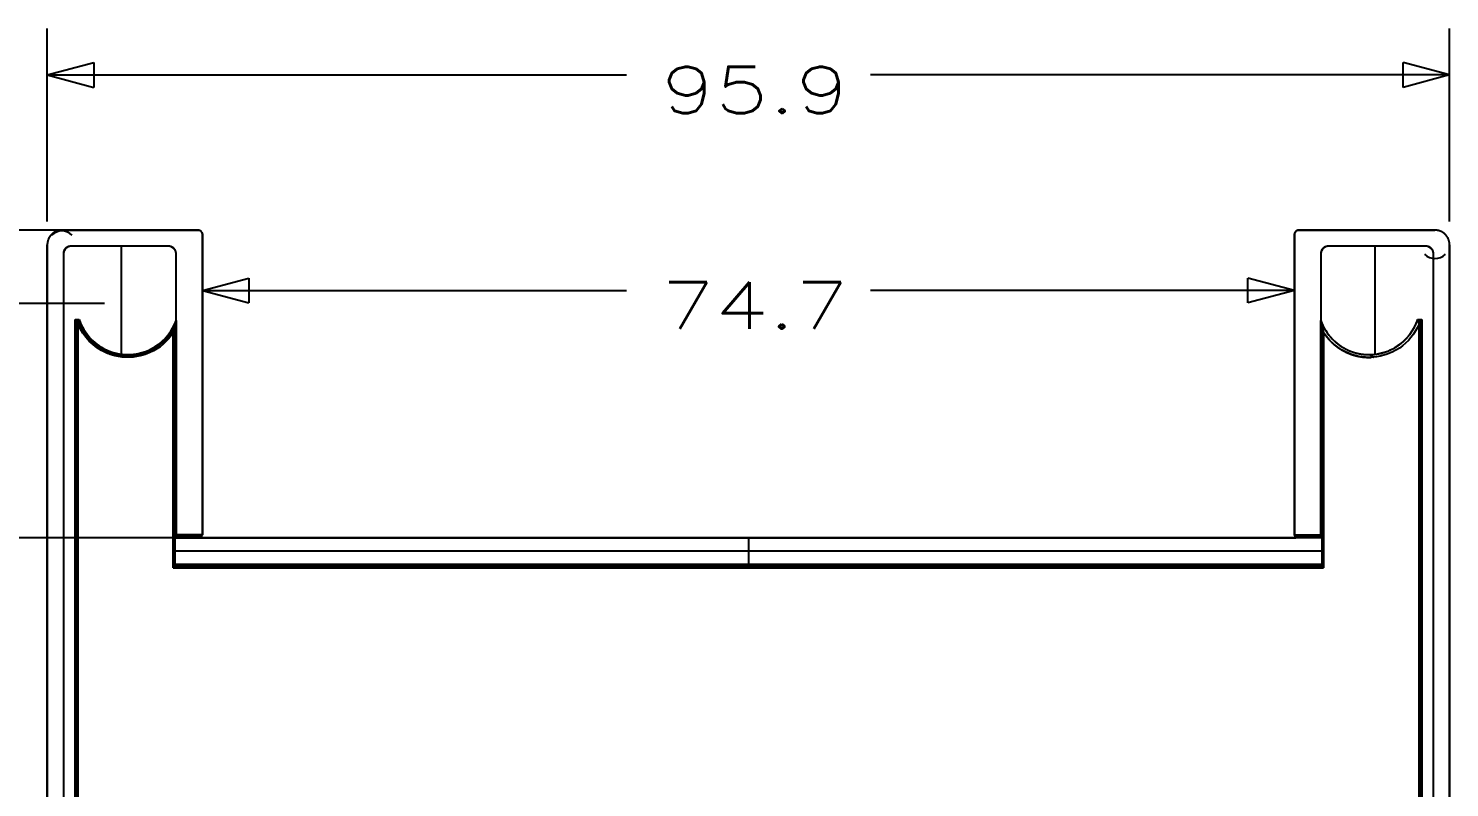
# Model space of a CAD drawing. Header units: inches. Extents: x 220 to 414, y 385 to 656.
# Drawn here: x 270.1 to 367.3, y 604 to 655.9 of the extents above; entities that cross this region are included whole.
import ezdxf

# ---------------------------------------------------------------- set-up
doc = ezdxf.new("R2010")
doc.units = ezdxf.units.IN
doc.layers.add('1', color=7, linetype='Continuous', true_color=0xffffff)
doc.styles.add('blockfont', font='simplex.shx')
doc.dimstyles.get("Standard").update_dxf_attribs({"dimtxt": 0.18, "dimasz": 0.18, "dimexe": 0.18, "dimexo": 0.0625, "dimgap": 0.09, "dimtad": 0, "dimtih": 1, "dimtoh": 1, "dimdec": 4, "dimzin": 0, "dimdsep": 46, "dimtxsty": 'Standard', "dimcen": 0.09, "dimadec": 0, "dimazin": 0, "dimtfac": 1, "dimtdec": 4, "dimtofl": 0, "dimtmove": 0, "dimatfit": 3, "dimfxl": 0, "dimtolj": 1, "dimtzin": 0, "dimarcsym": 0})

# ---------------------------------------------------------------- blocks, each defined once
blk = doc.blocks.new('_D0')
at = {"layer": '1', "color": 7}
for p, q in [((281.977, 633.149), (281.977, 641.17)), ((356.652, 633.148), (356.652, 641.17)), ((281.977, 637.995), (285.152, 638.846)), ((285.152, 638.846), (285.152, 637.144)), ((356.652, 637.995), (353.477, 638.846)), ((353.477, 637.144), (353.477, 638.846)), ((281.977, 637.995), (310.967, 637.995)), ((281.977, 637.995), (285.152, 637.144)), ((356.652, 637.995), (327.662, 637.995)), ((356.652, 637.995), (353.477, 637.144))]:
    blk.add_line(p, q, dxfattribs=at)
at = {"layer": '1', "color": 7, "insert": (313.348, 635.382), "char_height": 3.175, "attachment_point": 7, "line_spacing_factor": 0.903614, "style": 'blockfont'}
blk.add_mtext('\\W01.347;\\Fsimplex.shx;74.7', dxfattribs=at)
blk = doc.blocks.new('_D2')
at = {"layer": '1', "color": 7}
for p, q in [((275.435, 642.121), (223.136, 642.121)), ((226.311, 642.121), (225.46, 638.946)), ((226.311, 642.121), (226.311, 600.301)), ((226.311, 642.121), (227.161, 638.946)), ((227.161, 638.946), (225.46, 638.946)), ((226.311, 552.131), (226.311, 593.951)), ((226.311, 552.131), (225.46, 555.306)), ((225.46, 555.306), (227.161, 555.306)), ((226.311, 552.131), (227.161, 555.306)), ((270.78, 552.131), (223.136, 552.131))]:
    blk.add_line(p, q, dxfattribs=at)
at = {"layer": '1', "color": 7, "insert": (220.344, 594.513), "char_height": 3.175, "attachment_point": 7, "line_spacing_factor": 0.903614, "style": 'blockfont'}
blk.add_mtext('\\W01.350;\\Fsimplex.shx;90.0', dxfattribs=at)
blk = doc.blocks.new('_D5')
at = {"layer": '1', "color": 7}
for p, q in [((271.367, 642.707), (271.367, 655.909)), ((367.262, 642.707), (367.262, 655.909)), ((271.367, 652.734), (274.542, 653.585)), ((274.542, 653.585), (274.542, 651.883)), ((367.262, 652.734), (364.087, 653.585)), ((364.087, 651.883), (364.087, 653.585)), ((271.367, 652.734), (310.967, 652.734)), ((271.367, 652.734), (274.542, 651.883)), ((367.262, 652.734), (327.662, 652.734)), ((367.262, 652.734), (364.087, 651.883))]:
    blk.add_line(p, q, dxfattribs=at)
at = {"layer": '1', "color": 7, "insert": (313.348, 650.121), "char_height": 3.175, "attachment_point": 7, "line_spacing_factor": 0.903614, "style": 'blockfont'}
blk.add_mtext('\\W01.350;\\Fsimplex.shx;95.9', dxfattribs=at)
blk = doc.blocks.new('_D10')
at = {"layer": '1', "color": 7}
for p, q in [((280.282, 621.085), (258.55, 621.085)), ((261.725, 621.085), (260.874, 617.91)), ((261.725, 621.085), (261.725, 600.308)), ((261.725, 621.085), (262.576, 617.91)), ((262.576, 617.91), (260.874, 617.91)), ((261.725, 552.131), (261.725, 593.958)), ((261.725, 552.131), (260.874, 555.306)), ((260.874, 555.306), (262.576, 555.306)), ((261.725, 552.131), (262.576, 555.306)), ((270.78, 552.131), (258.55, 552.131))]:
    blk.add_line(p, q, dxfattribs=at)
at = {"layer": '1', "color": 7, "insert": (255.759, 594.52), "char_height": 3.175, "attachment_point": 7, "line_spacing_factor": 0.903614, "style": 'blockfont'}
blk.add_mtext('\\W01.350;\\Fsimplex.shx;69.0', dxfattribs=at)
blk = doc.blocks.new('_D14')
at = {"layer": '1', "color": 7}
for p, q in [((275.285, 637.116), (242.048, 637.116)), ((245.223, 637.116), (244.372, 633.941)), ((245.223, 637.116), (245.223, 600.301)), ((245.223, 637.116), (246.074, 633.941)), ((246.074, 633.941), (244.372, 633.941)), ((245.223, 557.136), (245.223, 593.951)), ((245.223, 557.136), (244.372, 560.311)), ((244.372, 560.311), (246.074, 560.311)), ((245.223, 557.136), (246.074, 560.311)), ((275.285, 557.136), (242.048, 557.136))]:
    blk.add_line(p, q, dxfattribs=at)
at = {"layer": '1', "color": 7, "insert": (239.257, 594.513), "char_height": 3.175, "attachment_point": 7, "line_spacing_factor": 0.903614, "style": 'blockfont'}
blk.add_mtext('\\W01.350;\\Fsimplex.shx;80.0', dxfattribs=at)

msp = doc.modelspace()

# ---------------------------------------------------------------- linework, layer by layer
at = {"layer": '1', "color": 21}
for p, q in [((272.36773, 642.12089), (281.67702, 642.12089)), ((272.36776, 642.12087), (272.36784, 642.12078)), ((281.97732, 641.82059), (281.97565, 641.82059)), ((281.97732, 641.82059), (281.97732, 621.3002)), ((356.65155, 621.3002), (356.65155, 641.82059)), ((356.95184, 642.12089), (356.95184, 642.11922)), ((356.95184, 642.12089), (366.26113, 642.12089)), ((271.36678, 553.1324), (271.36678, 641.11993)), ((367.26209, 641.11993), (367.26209, 553.1324)), ((281.86987, 621.08528), (356.75899, 621.08528))]:
    msp.add_line(p, q, dxfattribs=at)
at = {"layer": '1', "color": 191}
for p, q in [((281.67702, 642.12089), (272.36777, 642.12089)), ((281.97732, 621.3002), (281.97732, 641.82059)), ((356.65155, 641.82059), (356.65155, 621.3002)), ((366.26109, 642.12089), (356.95184, 642.12089)), ((271.36678, 641.1199), (271.36678, 553.13244)), ((272.46787, 640.5193), (272.46787, 553.73304)), ((272.46787, 640.5193), (272.46787, 553.73304)), ((279.67503, 641.0198), (272.96837, 641.0198)), ((279.67503, 641.0198), (272.96837, 641.0198)), ((276.44613, 633.67913), (276.44613, 641.0198)), ((280.17553, 635.94856), (280.17553, 640.5193)), ((280.17553, 635.94856), (280.17553, 640.5193)), ((358.45334, 640.5193), (358.45334, 635.94856)), ((358.45334, 640.5193), (358.45334, 635.94856)), ((365.6605, 641.0198), (358.95383, 641.0198)), ((365.6605, 641.0198), (358.95383, 641.0198)), ((362.18275, 633.67913), (362.18275, 641.0198)), ((366.16099, 553.73304), (366.16099, 640.5193)), ((366.16099, 553.73304), (366.16099, 640.5193)), ((367.26209, 553.13244), (367.26209, 641.1199)), ((273.26867, 636.01482), (273.54629, 636.01482)), ((273.26867, 558.23751), (273.26867, 636.01482)), ((273.45735, 635.71214), (273.26867, 636.01482)), ((273.26867, 636.01482), (273.54629, 636.01482)), ((273.26867, 636.01482), (273.45735, 635.71214)), ((273.26867, 558.23751), (273.26867, 636.01482)), ((273.36301, 558.38885), (273.36301, 635.86348)), ((273.36358, 635.86257), (273.50156, 635.86257)), ((273.40748, 636.01482), (273.40748, 635.79214)), ((273.45735, 635.71214), (273.54629, 636.01482)), ((273.54629, 636.01482), (273.45735, 635.71214)), ((273.45735, 558.5402), (273.45735, 635.71214)), ((273.45735, 635.71214), (273.45735, 558.5402)), ((279.98684, 635.13314), (280.16715, 635.91232)), ((280.16714, 635.91231), (279.98684, 635.13314)), ((280.16715, 635.91232), (280.16715, 621.3002)), ((280.17553, 635.94856), (280.17553, 621.3002)), ((358.45334, 621.3002), (358.45334, 635.94856)), ((358.46172, 635.91232), (358.64202, 635.13314)), ((358.46172, 621.3002), (358.46172, 635.91232)), ((358.64202, 635.13314), (358.46172, 635.91232)), ((365.08258, 636.01482), (365.3602, 636.01482)), ((365.08258, 636.01482), (365.17152, 635.71212)), ((365.17152, 635.71212), (365.08258, 636.01482)), ((365.08258, 636.01482), (365.3602, 636.01482)), ((365.12731, 635.86257), (365.26529, 635.86257)), ((365.17152, 635.71212), (365.3602, 636.01482)), ((365.3602, 636.01482), (365.17152, 635.71212)), ((365.17152, 635.71212), (365.17152, 558.5402)), ((365.17152, 558.5402), (365.17152, 635.71212)), ((365.22139, 636.01482), (365.22139, 635.79213)), ((365.26586, 635.86347), (365.26586, 558.38885)), ((365.3602, 636.01482), (365.3602, 558.23751)), ((365.3602, 636.01482), (365.3602, 558.23751)), ((279.98684, 635.13314), (279.98684, 619.04762)), ((279.98684, 619.04762), (279.98684, 635.13314)), ((280.077, 635.52273), (280.077, 619.27301)), ((358.55187, 619.27301), (358.55187, 635.52273)), ((358.64202, 619.04762), (358.64202, 635.13314)), ((358.64202, 635.13314), (358.64202, 619.04762)), ((280.16715, 627.47997), (279.98684, 627.47997)), ((358.46172, 627.47997), (358.64202, 627.47997)), ((281.9887, 621.19274), (280.06981, 621.19274)), ((280.08119, 621.08528), (281.86987, 621.08528)), ((280.08119, 621.08528), (280.08119, 619.28349)), ((358.54768, 621.08528), (280.08119, 621.08528)), ((280.08119, 621.08528), (280.08119, 619.28349)), ((281.97732, 621.3002), (280.16715, 621.3002)), ((280.17553, 621.3002), (281.97732, 621.3002)), ((281.02926, 621.3002), (281.02926, 621.08528)), ((319.31443, 621.08528), (319.31443, 619.28349)), ((356.64017, 621.19274), (358.55906, 621.19274)), ((356.65155, 621.3002), (358.45334, 621.3002)), ((356.65155, 621.3002), (358.46172, 621.3002)), ((358.54768, 621.08528), (356.75899, 621.08528)), ((357.59961, 621.3002), (357.59961, 621.08528)), ((358.54768, 619.28349), (358.54768, 621.08528)), ((358.54768, 619.28349), (358.54768, 621.08528)), ((358.54768, 620.18439), (280.08119, 620.18439)), ((280.03402, 619.16555), (319.31443, 619.16555)), ((280.08119, 619.28349), (319.31443, 619.28349)), ((280.08119, 619.28349), (358.54768, 619.28349)), ((299.53266, 619.28349), (299.53266, 619.04762)), ((319.31443, 619.28349), (319.31443, 619.04762)), ((319.31443, 619.28349), (358.54768, 619.28349)), ((319.31443, 619.04762), (319.31443, 619.28349)), ((319.31443, 619.16555), (358.59485, 619.16555)), ((339.09621, 619.28349), (339.09621, 619.04762)), ((279.98684, 619.04762), (319.31443, 619.04762)), ((319.31443, 619.04762), (279.98684, 619.04762)), ((319.31443, 619.04762), (358.64202, 619.04762)), ((358.64202, 619.04762), (319.31443, 619.04762))]:
    msp.add_line(p, q, dxfattribs=at)
for centre, start, end in [((272.99315, 640.49638), 92.7107476, 177.5010786), ((279.65211, 640.49452), 2.7107476, 87.5010786), ((358.97862, 640.49638), 92.7107476, 177.5010786), ((365.63757, 640.49452), 2.7107476, 87.5010786)]:
    msp.add_arc(centre, 0.52701, start, end, dxfattribs=at)
at = {"layer": '1', "color": 21}
for centre, start_param, end_param in [((272.36379, 641.06712), 0.78555047, 2.35611834), ((366.26506, 641.1799), 3.92706697, 5.49763484)]:
    msp.add_ellipse(centre, major_axis=(1.00099, 0), ratio=0.99992385, start_param=start_param, end_param=end_param, dxfattribs=at)
at = {"layer": '1', "color": 191}
for points, degree, knots in [([(272.36777, 642.12089), (272.35475, 642.12087), (272.3302, 642.12026), (272.29222, 642.11836), (272.21651, 642.11069), (272.11727, 642.09036), (272.02088, 642.06021), (271.92842, 642.02072), (271.84082, 641.97242), (271.75892, 641.91598), (271.68347, 641.85212), (271.61509, 641.7816), (271.55428, 641.70521), (271.50147, 641.62374), (271.45701, 641.53801), (271.42114, 641.4488), (271.39406, 641.35688), (271.37773, 641.27245), (271.37008, 641.20609), (271.36681, 641.14932), (271.36678, 641.1199)], 2, [0, 0, 0, 0.015625, 0.03125, 0.0625, 0.125, 0.1875, 0.25, 0.3125, 0.375, 0.4375, 0.5, 0.5625, 0.625, 0.6875, 0.75, 0.8125, 0.875, 0.925, 0.9625, 1, 1, 1]), ([(281.96258, 641.91353), (281.96113, 641.91789), (281.9596, 641.92223), (281.958, 641.92654), (281.95635, 641.93084), (281.95463, 641.9351), (281.95283, 641.93934), (281.95097, 641.94355), (281.94905, 641.94773), (281.94707, 641.95188), (281.94501, 641.95599), (281.9429, 641.96008), (281.94073, 641.96414), (281.9385, 641.96816), (281.93619, 641.97214), (281.93383, 641.97609), (281.93142, 641.98001), (281.92894, 641.98388), (281.9264, 641.98772), (281.9238, 641.99152), (281.92115, 641.99528), (281.91844, 641.99899), (281.91567, 642.00266), (281.91285, 642.0063), (281.90997, 642.00989), (281.90704, 642.01343), (281.90404, 642.01692), (281.901, 642.02038), (281.89791, 642.02378), (281.89477, 642.02714), (281.89157, 642.03045), (281.88832, 642.03371), (281.88503, 642.03692), (281.88169, 642.04008), (281.87829, 642.04319), (281.87486, 642.04625), (281.87139, 642.04927), (281.86787, 642.05224), (281.86431, 642.05515), (281.8607, 642.058), (281.85703, 642.06078), (281.85333, 642.06351), (281.84959, 642.06619), (281.84582, 642.06882), (281.842, 642.07138), (281.83814, 642.07389), (281.83425, 642.07634), (281.83032, 642.07873), (281.82635, 642.08105), (281.82234, 642.08332), (281.81831, 642.08553), (281.81424, 642.08767), (281.81013, 642.08974), (281.80599, 642.09176), (281.80183, 642.09371), (281.79763, 642.09561), (281.7934, 642.09741), (281.78915, 642.09916), (281.78487, 642.10086), (281.78001, 642.1027), (281.77515, 642.10441), (281.77027, 642.10604), (281.76536, 642.1076), (281.76095, 642.10893), (281.75652, 642.11017), (281.75208, 642.11135), (281.74761, 642.11246), (281.74313, 642.11351), (281.73863, 642.11447), (281.73412, 642.11538), (281.7296, 642.11624), (281.72455, 642.11715), (281.69781, 642.12016), (281.68596, 642.12076), (281.67702, 642.12089)], 2, [0, 0, 0, 0.015625, 0.0234375, 0.0390625, 0.046875, 0.0625, 0.0703125, 0.0859375, 0.09375, 0.109375, 0.1171875, 0.1328125, 0.140625, 0.15625, 0.1640625, 0.1796875, 0.1875, 0.203125, 0.2109375, 0.2265625, 0.234375, 0.25, 0.2578125, 0.2734375, 0.28125, 0.296875, 0.3046875, 0.3203125, 0.328125, 0.34375, 0.3515625, 0.3671875, 0.375, 0.390625, 0.3984375, 0.4140625, 0.421875, 0.4375, 0.453125, 0.46875, 0.4765625, 0.4921875, 0.5, 0.51785714, 0.52678571, 0.54464286, 0.55357143, 0.57142857, 0.58035714, 0.59821429, 0.60714286, 0.625, 0.63392857, 0.65178571, 0.66071429, 0.67857143, 0.6875, 0.70535714, 0.71428571, 0.73214286, 0.74107143, 0.75892857, 0.76785714, 0.78571429, 0.79241071, 0.80580357, 0.8125, 0.82589286, 0.83258929, 0.84598214, 0.85267857, 0.89285714, 0.94642857, 1, 1, 1]), ([(356.85905, 642.10619), (356.85468, 642.10474), (356.85035, 642.1032), (356.84603, 642.10161), (356.84174, 642.09996), (356.83746, 642.09826), (356.83323, 642.09646), (356.82902, 642.09461), (356.82483, 642.0927), (356.82067, 642.09074), (356.81655, 642.08868), (356.81246, 642.08657), (356.8084, 642.08441), (356.80437, 642.0822), (356.80039, 642.07989), (356.79644, 642.07754), (356.79252, 642.07513), (356.78863, 642.07267), (356.7848, 642.07013), (356.781, 642.06753), (356.77723, 642.06489), (356.7735, 642.0622), (356.76983, 642.05943), (356.7662, 642.05661), (356.7626, 642.05374), (356.7521, 642.04479), (356.74201, 642.03537), (356.73236, 642.02551), (356.72319, 642.0152), (356.7145, 642.00448), (356.7063, 641.99339), (356.69809, 641.9812), (356.6913, 641.96991), (356.68503, 641.95837), (356.67926, 641.9466), (356.67402, 641.93462), (356.66934, 641.92243), (356.66519, 641.91007), (356.66158, 641.89755), (356.65851, 641.88492), (356.65601, 641.87218), (356.65407, 641.85939), (356.65267, 641.84653), (356.65182, 641.8336), (356.65155, 641.82059)], 2, [0, 0, 0, 0.015625, 0.0234375, 0.0390625, 0.046875, 0.0625, 0.0703125, 0.0859375, 0.09375, 0.109375, 0.1171875, 0.1328125, 0.140625, 0.15625, 0.1640625, 0.1796875, 0.1875, 0.203125, 0.2109375, 0.2265625, 0.234375, 0.25, 0.2578125, 0.2734375, 0.28125, 0.3203125, 0.3515625, 0.390625, 0.421875, 0.4609375, 0.4921875, 0.546875, 0.578125, 0.6171875, 0.6484375, 0.6875, 0.71875, 0.7578125, 0.7890625, 0.828125, 0.859375, 0.8984375, 0.9296875, 1, 1, 1]), ([(367.26209, 641.1199), (367.26207, 641.13211), (367.26154, 641.15514), (367.25986, 641.19081), (367.25309, 641.26205), (367.23505, 641.35587), (367.20807, 641.44782), (367.17229, 641.53706), (367.12792, 641.62284), (367.0752, 641.70435), (367.01448, 641.7808), (366.94617, 641.85139), (366.87079, 641.91533), (366.78896, 641.97185), (366.70142, 642.02024), (366.609, 642.05984), (366.51265, 642.09008), (366.4234, 642.10848), (366.35289, 642.11714), (366.29248, 642.12085), (366.26109, 642.12089)], 2, [0, 0, 0, 0.015625, 0.03125, 0.0625, 0.125, 0.1875, 0.25, 0.3125, 0.375, 0.4375, 0.5, 0.5625, 0.625, 0.6875, 0.75, 0.8125, 0.875, 0.925, 0.9625, 1, 1, 1]), ([(272.96837, 641.0198), (272.96358, 641.01979), (272.9588, 641.0197), (272.95403, 641.01958), (272.94926, 641.01943), (272.9445, 641.01924), (272.93975, 641.01897), (272.935, 641.01867), (272.93026, 641.01834), (272.92552, 641.01798), (272.92079, 641.01753), (272.91607, 641.01705), (272.91135, 641.01654), (272.90663, 641.01599), (272.90191, 641.01537), (272.89721, 641.0147), (272.89251, 641.01401), (272.88781, 641.01329), (272.88312, 641.01248), (272.87844, 641.01164), (272.87377, 641.01078), (272.8691, 641.00987), (272.86445, 641.00889), (272.85981, 641.00787), (272.85518, 641.00683), (272.85056, 641.00575), (272.84595, 641.0046), (272.84136, 641.0034), (272.83678, 641.00219), (272.8322, 641.00094), (272.82766, 640.99961), (272.82312, 640.99825), (272.81859, 640.99686), (272.81408, 640.99544), (272.80959, 640.99395), (272.80512, 640.99241), (272.80065, 640.99086), (272.7962, 640.98927), (272.79178, 640.98761), (272.78738, 640.98591), (272.78298, 640.9842), (272.7786, 640.98245), (272.77425, 640.98062), (272.76992, 640.97876), (272.7656, 640.97689), (272.7613, 640.97497), (272.75703, 640.97299), (272.75278, 640.97097), (272.74854, 640.96894), (272.74432, 640.96687), (272.74014, 640.96473), (272.73598, 640.96256), (272.73183, 640.96038), (272.7277, 640.95815), (272.72361, 640.95587), (272.71954, 640.95355), (272.71548, 640.95121), (272.71145, 640.94884), (272.70745, 640.94641), (272.70348, 640.94394), (272.69952, 640.94146), (272.69559, 640.93895), (272.6917, 640.93637), (272.68783, 640.93377), (272.68397, 640.93115), (272.68014, 640.9285), (272.67636, 640.92579), (272.6726, 640.92304), (272.66886, 640.92029), (272.66514, 640.9175), (272.66146, 640.91466), (272.65782, 640.91179), (272.65419, 640.9089), (272.65058, 640.90599), (272.64703, 640.90302), (272.6435, 640.90002), (272.63535, 640.89293), (272.63191, 640.88985), (272.62851, 640.88672), (272.62515, 640.88356), (272.6218, 640.88039), (272.61848, 640.8772), (272.61521, 640.87395), (272.61197, 640.87068), (272.60874, 640.86739), (272.60555, 640.86409), (272.60241, 640.86072), (272.59929, 640.85734), (272.59619, 640.85394), (272.59312, 640.85052), (272.5901, 640.84704), (272.58712, 640.84354), (272.58414, 640.84003), (272.5812, 640.8365), (272.57831, 640.83292), (272.57546, 640.82931), (272.57261, 640.82569), (272.5698, 640.82205), (272.56705, 640.81836), (272.56433, 640.81466), (272.56162, 640.81094), (272.55894, 640.80719), (272.55633, 640.80341), (272.55374, 640.79961), (272.55117, 640.79579), (272.54864, 640.79195), (272.54616, 640.78807), (272.54372, 640.78417), (272.54129, 640.78027), (272.5389, 640.77634), (272.53657, 640.77237), (272.53427, 640.76839), (272.53199, 640.76439), (272.52975, 640.76037), (272.52756, 640.75632), (272.52541, 640.75226), (272.52328, 640.74818), (272.52118, 640.74409), (272.51915, 640.73996), (272.51715, 640.73582), (272.51517, 640.73167), (272.51323, 640.7275), (272.51135, 640.7233), (272.50949, 640.71909), (272.50767, 640.71486), (272.50589, 640.71062), (272.50416, 640.70636), (272.50246, 640.70208), (272.5008, 640.69779), (272.49917, 640.69349), (272.4976, 640.68917), (272.49607, 640.68483), (272.49253, 640.67447), (272.48916, 640.66377), (272.48398, 640.64527), (272.48093, 640.633), (272.47935, 640.62588), (272.47797, 640.61933), (272.47666, 640.61267), (272.47541, 640.60596), (272.47417, 640.59848), (272.47298, 640.59061), (272.47191, 640.58273), (272.47094, 640.57485), (272.47014, 640.56694), (272.46945, 640.55904), (272.46888, 640.55111), (272.46842, 640.54318), (272.46812, 640.53523), (272.46794, 640.52725), (272.46787, 640.5193)], 2, [0, 0, 0, 0.0078125, 0.01171875, 0.01953125, 0.0234375, 0.03125, 0.03515625, 0.04296875, 0.046875, 0.0546875, 0.05859375, 0.06640625, 0.0703125, 0.078125, 0.08203125, 0.08984375, 0.09375, 0.1015625, 0.10546875, 0.11328125, 0.1171875, 0.125, 0.12890625, 0.13671875, 0.140625, 0.1484375, 0.15234375, 0.16015625, 0.1640625, 0.171875, 0.17578125, 0.18359375, 0.1875, 0.1953125, 0.19921875, 0.20703125, 0.2109375, 0.21875, 0.22265625, 0.23046875, 0.234375, 0.2421875, 0.24609375, 0.25390625, 0.2578125, 0.265625, 0.26953125, 0.27734375, 0.28125, 0.2890625, 0.29296875, 0.30078125, 0.3046875, 0.3125, 0.31640625, 0.32421875, 0.328125, 0.3359375, 0.33984375, 0.34765625, 0.3515625, 0.359375, 0.36328125, 0.37109375, 0.375, 0.3828125, 0.38671875, 0.39453125, 0.3984375, 0.40625, 0.41015625, 0.41796875, 0.421875, 0.4296875, 0.43359375, 0.44140625, 0.453125, 0.4609375, 0.46484375, 0.47265625, 0.4765625, 0.484375, 0.48828125, 0.49609375, 0.5, 0.5078125, 0.51171875, 0.51953125, 0.5234375, 0.53125, 0.53515625, 0.54296875, 0.546875, 0.5546875, 0.55859375, 0.56640625, 0.5703125, 0.578125, 0.58203125, 0.58984375, 0.59375, 0.6015625, 0.60546875, 0.61328125, 0.6171875, 0.625, 0.62890625, 0.63671875, 0.640625, 0.6484375, 0.65234375, 0.66015625, 0.6640625, 0.671875, 0.67578125, 0.68359375, 0.6875, 0.6953125, 0.69921875, 0.70703125, 0.7109375, 0.71875, 0.72265625, 0.73046875, 0.734375, 0.7421875, 0.74609375, 0.75390625, 0.7578125, 0.765625, 0.76953125, 0.77734375, 0.79324777, 0.81630859, 0.83300781, 0.85336496, 0.8590904, 0.87077985, 0.87674386, 0.88867188, 0.89562988, 0.9095459, 0.91650391, 0.93041992, 0.93737793, 0.95129395, 0.95825195, 0.97216797, 0.97912598, 1, 1, 1]), ([(280.17553, 640.51853), (280.17553, 640.52313), (280.17546, 640.52773), (280.17535, 640.53233), (280.17522, 640.53692), (280.17505, 640.54152), (280.17481, 640.54612), (280.17453, 640.55071), (280.17423, 640.5553), (280.1739, 640.55989), (280.17349, 640.56447), (280.17304, 640.56905), (280.17257, 640.57362), (280.17206, 640.5782), (280.17148, 640.58276), (280.17087, 640.58732), (280.17023, 640.59187), (280.16955, 640.59642), (280.16881, 640.60096), (280.16803, 640.6055), (280.16723, 640.61003), (280.16638, 640.61455), (280.16547, 640.61906), (280.16453, 640.62356), (280.16356, 640.62806), (280.16254, 640.63254), (280.16147, 640.63702), (280.16036, 640.64148), (280.15922, 640.64594), (280.15804, 640.65039), (280.15681, 640.65482), (280.15554, 640.65924), (280.15424, 640.66365), (280.15289, 640.66805), (280.15149, 640.67244), (280.15006, 640.67681), (280.1486, 640.68117), (280.1471, 640.68552), (280.14554, 640.68985), (280.14395, 640.69416), (280.14233, 640.69847), (280.14066, 640.70276), (280.13894, 640.70703), (280.1372, 640.71128), (280.13542, 640.71552), (280.1336, 640.71975), (280.13172, 640.72395), (280.12982, 640.72814), (280.12789, 640.73231), (280.12591, 640.73647), (280.12389, 640.7406), (280.12183, 640.74471), (280.11975, 640.74881), (280.11762, 640.75289), (280.11544, 640.75695), (280.11324, 640.76099), (280.111, 640.76501), (280.10873, 640.769), (280.10641, 640.77298), (280.10405, 640.77693), (280.10167, 640.78087), (280.09925, 640.78478), (280.09679, 640.78866), (280.09429, 640.79253), (280.09176, 640.79637), (280.0892, 640.80019), (280.08659, 640.80398), (280.08396, 640.80775), (280.08129, 640.8115), (280.07859, 640.81523), (280.07585, 640.81892), (280.07308, 640.82259), (280.07028, 640.82624), (280.06744, 640.82986), (280.06457, 640.83345), (280.06166, 640.83702), (280.05874, 640.84057), (280.05578, 640.8441), (280.05279, 640.84759), (280.04975, 640.85105), (280.04668, 640.85448), (280.04358, 640.85788), (280.04046, 640.86125), (280.03731, 640.8646), (280.03411, 640.86791), (280.03089, 640.87119), (280.02764, 640.87446), (280.02437, 640.87769), (280.02105, 640.88088), (280.01771, 640.88404), (280.01435, 640.88718), (280.01096, 640.89029), (280.00753, 640.89335), (280.00407, 640.89639), (280.0006, 640.89941), (279.99709, 640.90239), (279.99355, 640.90532), (279.98999, 640.90823), (279.9864, 640.91112), (279.98279, 640.91397), (279.97915, 640.91677), (279.97548, 640.91955), (279.97179, 640.9223), (279.96808, 640.92502), (279.96433, 640.92768), (279.96056, 640.93032), (279.95678, 640.93294), (279.95297, 640.93552), (279.94912, 640.93804), (279.94526, 640.94054), (279.94138, 640.94302), (279.93748, 640.94545), (279.93355, 640.94784), (279.9296, 640.9502), (279.92563, 640.95253), (279.92164, 640.95482), (279.91762, 640.95706), (279.91359, 640.95926), (279.90954, 640.96145), (279.90547, 640.96359), (279.90137, 640.96568), (279.89725, 640.96774), (279.89313, 640.96977), (279.88898, 640.97177), (279.88481, 640.9737), (279.88062, 640.97561), (279.87642, 640.97749), (279.8722, 640.97933), (279.86796, 640.98111), (279.86371, 640.98286), (279.85944, 640.98458), (279.85516, 640.98627), (279.85086, 640.98789), (279.83719, 640.99282), (279.82187, 640.99777), (279.81474, 640.9999), (279.80891, 641.00156), (279.80076, 641.00377), (279.79255, 641.0058), (279.7843, 641.00772), (279.77604, 641.0095), (279.76774, 641.01116), (279.7594, 641.01263), (279.75105, 641.01398), (279.74266, 641.01521), (279.73427, 641.0163), (279.72586, 641.01721), (279.71742, 641.01799), (279.70899, 641.01864), (279.70053, 641.01916), (279.69205, 641.0195), (279.6835, 641.01972), (279.67503, 641.0198)], 2, [0, 0, 0, 0.0078125, 0.01171875, 0.01953125, 0.0234375, 0.03125, 0.03515625, 0.04296875, 0.046875, 0.0546875, 0.05859375, 0.06640625, 0.0703125, 0.078125, 0.08203125, 0.08984375, 0.09375, 0.1015625, 0.10546875, 0.11328125, 0.1171875, 0.125, 0.12890625, 0.13671875, 0.140625, 0.1484375, 0.15234375, 0.16015625, 0.1640625, 0.171875, 0.17578125, 0.18359375, 0.1875, 0.1953125, 0.19921875, 0.20703125, 0.2109375, 0.21875, 0.22265625, 0.23046875, 0.234375, 0.2421875, 0.24609375, 0.25390625, 0.2578125, 0.265625, 0.26953125, 0.27734375, 0.28125, 0.2890625, 0.29296875, 0.30078125, 0.3046875, 0.3125, 0.31640625, 0.32421875, 0.328125, 0.3359375, 0.33984375, 0.34765625, 0.3515625, 0.359375, 0.36328125, 0.37109375, 0.375, 0.3828125, 0.38671875, 0.39453125, 0.3984375, 0.40625, 0.41015625, 0.41796875, 0.421875, 0.4296875, 0.43359375, 0.44140625, 0.4453125, 0.45703125, 0.4609375, 0.46875, 0.47265625, 0.48046875, 0.484375, 0.4921875, 0.49609375, 0.50390625, 0.5078125, 0.515625, 0.51953125, 0.52734375, 0.53125, 0.5390625, 0.54296875, 0.55078125, 0.5546875, 0.5625, 0.56640625, 0.57421875, 0.578125, 0.5859375, 0.58984375, 0.59765625, 0.6015625, 0.609375, 0.61328125, 0.62109375, 0.625, 0.6328125, 0.63671875, 0.64453125, 0.6484375, 0.65625, 0.66015625, 0.66796875, 0.671875, 0.6796875, 0.68359375, 0.69140625, 0.6953125, 0.703125, 0.70703125, 0.71484375, 0.71875, 0.7265625, 0.73046875, 0.73828125, 0.7421875, 0.75, 0.75390625, 0.76171875, 0.765625, 0.7734375, 0.77734375, 0.80517578, 0.81630859, 0.82799805, 0.83300781, 0.84692383, 0.85388184, 0.86779785, 0.87475586, 0.88867188, 0.89562988, 0.9095459, 0.91650391, 0.93041992, 0.93737793, 0.95129395, 0.95825195, 0.97216797, 0.97912598, 1, 1, 1]), ([(358.95383, 641.0198), (358.94905, 641.01979), (358.94427, 641.0197), (358.9395, 641.01958), (358.93473, 641.01943), (358.92997, 641.01924), (358.92522, 641.01897), (358.92047, 641.01867), (358.91573, 641.01834), (358.91099, 641.01798), (358.90626, 641.01753), (358.90154, 641.01705), (358.89681, 641.01654), (358.89209, 641.01599), (358.88738, 641.01537), (358.88268, 641.0147), (358.87797, 641.01401), (358.87327, 641.01329), (358.86859, 641.01248), (358.86391, 641.01164), (358.85924, 641.01078), (358.85457, 641.00987), (358.84992, 641.00889), (358.84528, 641.00787), (358.84065, 641.00683), (358.83602, 641.00575), (358.83142, 641.0046), (358.82683, 641.0034), (358.82224, 641.00219), (358.81767, 641.00094), (358.81312, 640.99961), (358.80859, 640.99825), (358.80406, 640.99686), (358.79955, 640.99544), (358.79506, 640.99395), (358.79059, 640.99241), (358.78612, 640.99086), (358.78167, 640.98927), (358.77725, 640.98761), (358.77285, 640.98591), (358.76845, 640.9842), (358.76407, 640.98245), (358.75972, 640.98062), (358.75539, 640.97876), (358.75107, 640.97689), (358.74677, 640.97497), (358.7425, 640.97299), (358.73825, 640.97097), (358.73401, 640.96894), (358.72979, 640.96687), (358.72561, 640.96473), (358.72145, 640.96256), (358.7173, 640.96038), (358.71317, 640.95815), (358.70908, 640.95587), (358.70501, 640.95355), (358.70095, 640.95121), (358.69691, 640.94884), (358.69292, 640.94641), (358.68895, 640.94394), (358.68499, 640.94146), (358.68106, 640.93895), (358.67716, 640.93637), (358.6733, 640.93377), (358.66944, 640.93115), (358.66561, 640.9285), (358.66183, 640.92579), (358.65807, 640.92304), (358.65432, 640.92029), (358.6506, 640.9175), (358.64693, 640.91466), (358.64329, 640.91179), (358.63965, 640.9089), (358.63605, 640.90599), (358.63249, 640.90302), (358.62896, 640.90002), (358.62082, 640.89293), (358.61738, 640.88985), (358.61398, 640.88672), (358.61062, 640.88356), (358.60727, 640.88039), (358.60394, 640.8772), (358.60067, 640.87395), (358.59744, 640.87068), (358.59421, 640.86739), (358.59102, 640.86409), (358.58787, 640.86072), (358.58476, 640.85734), (358.58166, 640.85394), (358.57859, 640.85052), (358.57557, 640.84704), (358.57258, 640.84354), (358.56961, 640.84003), (358.56667, 640.8365), (358.56378, 640.83292), (358.56092, 640.82931), (358.55808, 640.82569), (358.55527, 640.82205), (358.55252, 640.81836), (358.54979, 640.81466), (358.54709, 640.81094), (358.54441, 640.80719), (358.5418, 640.80341), (358.53921, 640.79961), (358.53664, 640.79579), (358.53411, 640.79195), (358.53163, 640.78807), (358.52919, 640.78417), (358.52676, 640.78027), (358.52437, 640.77634), (358.52204, 640.77237), (358.51974, 640.76839), (358.51746, 640.76439), (358.51521, 640.76037), (358.51303, 640.75632), (358.51088, 640.75226), (358.50874, 640.74818), (358.50665, 640.74409), (358.50462, 640.73996), (358.50261, 640.73582), (358.50063, 640.73167), (358.49869, 640.7275), (358.49681, 640.7233), (358.49496, 640.71909), (358.49314, 640.71486), (358.49135, 640.71062), (358.48963, 640.70636), (358.48793, 640.70208), (358.48626, 640.69779), (358.48464, 640.69349), (358.48307, 640.68917), (358.48154, 640.68483), (358.478, 640.67447), (358.47463, 640.66377), (358.46945, 640.64527), (358.4664, 640.633), (358.46482, 640.62588), (358.46344, 640.61933), (358.46213, 640.61267), (358.46088, 640.60596), (358.45964, 640.59848), (358.45845, 640.59061), (358.45737, 640.58273), (358.45641, 640.57485), (358.45561, 640.56694), (358.45492, 640.55904), (358.45435, 640.55111), (358.45389, 640.54318), (358.45359, 640.53523), (358.45341, 640.52725), (358.45334, 640.5193)], 2, [0, 0, 0, 0.0078125, 0.01171875, 0.01953125, 0.0234375, 0.03125, 0.03515625, 0.04296875, 0.046875, 0.0546875, 0.05859375, 0.06640625, 0.0703125, 0.078125, 0.08203125, 0.08984375, 0.09375, 0.1015625, 0.10546875, 0.11328125, 0.1171875, 0.125, 0.12890625, 0.13671875, 0.140625, 0.1484375, 0.15234375, 0.16015625, 0.1640625, 0.171875, 0.17578125, 0.18359375, 0.1875, 0.1953125, 0.19921875, 0.20703125, 0.2109375, 0.21875, 0.22265625, 0.23046875, 0.234375, 0.2421875, 0.24609375, 0.25390625, 0.2578125, 0.265625, 0.26953125, 0.27734375, 0.28125, 0.2890625, 0.29296875, 0.30078125, 0.3046875, 0.3125, 0.31640625, 0.32421875, 0.328125, 0.3359375, 0.33984375, 0.34765625, 0.3515625, 0.359375, 0.36328125, 0.37109375, 0.375, 0.3828125, 0.38671875, 0.39453125, 0.3984375, 0.40625, 0.41015625, 0.41796875, 0.421875, 0.4296875, 0.43359375, 0.44140625, 0.453125, 0.4609375, 0.46484375, 0.47265625, 0.4765625, 0.484375, 0.48828125, 0.49609375, 0.5, 0.5078125, 0.51171875, 0.51953125, 0.5234375, 0.53125, 0.53515625, 0.54296875, 0.546875, 0.5546875, 0.55859375, 0.56640625, 0.5703125, 0.578125, 0.58203125, 0.58984375, 0.59375, 0.6015625, 0.60546875, 0.61328125, 0.6171875, 0.625, 0.62890625, 0.63671875, 0.640625, 0.6484375, 0.65234375, 0.66015625, 0.6640625, 0.671875, 0.67578125, 0.68359375, 0.6875, 0.6953125, 0.69921875, 0.70703125, 0.7109375, 0.71875, 0.72265625, 0.73046875, 0.734375, 0.7421875, 0.74609375, 0.75390625, 0.7578125, 0.765625, 0.76953125, 0.77734375, 0.79324777, 0.81630859, 0.83300781, 0.85336496, 0.8590904, 0.87077985, 0.87674386, 0.88867188, 0.89562988, 0.9095459, 0.91650391, 0.93041992, 0.93737793, 0.95129395, 0.95825195, 0.97216797, 0.97912598, 1, 1, 1]), ([(366.161, 640.51853), (366.16099, 640.52313), (366.16092, 640.52773), (366.16081, 640.53233), (366.16068, 640.53692), (366.16052, 640.54152), (366.16028, 640.54612), (366.16, 640.55071), (366.1597, 640.5553), (366.15936, 640.55989), (366.15895, 640.56447), (366.1585, 640.56905), (366.15804, 640.57362), (366.15752, 640.5782), (366.15695, 640.58276), (366.15634, 640.58732), (366.1557, 640.59187), (366.15502, 640.59642), (366.15427, 640.60096), (366.1535, 640.6055), (366.15269, 640.61003), (366.15184, 640.61455), (366.15093, 640.61906), (366.14999, 640.62356), (366.14902, 640.62806), (366.148, 640.63254), (366.14693, 640.63702), (366.14582, 640.64148), (366.14469, 640.64594), (366.14351, 640.65039), (366.14227, 640.65482), (366.141, 640.65924), (366.1397, 640.66365), (366.13836, 640.66805), (366.13696, 640.67244), (366.13553, 640.67681), (366.13407, 640.68117), (366.13256, 640.68552), (366.131, 640.68985), (366.12941, 640.69416), (366.12779, 640.69847), (366.12612, 640.70276), (366.12441, 640.70703), (366.12266, 640.71128), (366.12088, 640.71552), (366.11906, 640.71975), (366.11719, 640.72395), (366.11529, 640.72814), (366.11335, 640.73231), (366.11138, 640.73647), (366.10935, 640.7406), (366.1073, 640.74471), (366.10521, 640.74881), (366.10308, 640.75289), (366.10091, 640.75695), (366.0987, 640.76099), (366.09647, 640.76501), (366.09419, 640.769), (366.09187, 640.77298), (366.08952, 640.77693), (366.08714, 640.78087), (366.08471, 640.78478), (366.08225, 640.78866), (366.07975, 640.79253), (366.07723, 640.79637), (366.07467, 640.80019), (366.07206, 640.80398), (366.06942, 640.80775), (366.06676, 640.8115), (366.06406, 640.81523), (366.06131, 640.81892), (366.05854, 640.82259), (366.05574, 640.82624), (366.0529, 640.82986), (366.05003, 640.83345), (366.04713, 640.83702), (366.0442, 640.84057), (366.04124, 640.8441), (366.03825, 640.84759), (366.03522, 640.85105), (366.03215, 640.85448), (366.02905, 640.85788), (366.02592, 640.86125), (366.02277, 640.8646), (366.01957, 640.86791), (366.01635, 640.87119), (366.01311, 640.87446), (366.00983, 640.87769), (366.00651, 640.88088), (366.00317, 640.88404), (365.99981, 640.88718), (365.99642, 640.89029), (365.99299, 640.89335), (365.98954, 640.89639), (365.98606, 640.89941), (365.98256, 640.90239), (365.97902, 640.90532), (365.97545, 640.90823), (365.97187, 640.91112), (365.96826, 640.91397), (365.96461, 640.91677), (365.96094, 640.91955), (365.95726, 640.9223), (365.95354, 640.92502), (365.94979, 640.92768), (365.94603, 640.93032), (365.94224, 640.93294), (365.93843, 640.93552), (365.93459, 640.93804), (365.93073, 640.94054), (365.92685, 640.94302), (365.92294, 640.94545), (365.91901, 640.94784), (365.91506, 640.9502), (365.91109, 640.95253), (365.9071, 640.95482), (365.90308, 640.95706), (365.89905, 640.95926), (365.895, 640.96145), (365.89093, 640.96359), (365.88683, 640.96568), (365.88272, 640.96774), (365.87859, 640.96977), (365.87444, 640.97177), (365.87027, 640.9737), (365.86608, 640.97561), (365.86188, 640.97749), (365.85767, 640.97933), (365.85343, 640.98111), (365.84917, 640.98286), (365.84491, 640.98458), (365.84063, 640.98627), (365.83632, 640.98789), (365.82266, 640.99282), (365.80733, 640.99777), (365.80021, 640.9999), (365.79437, 641.00156), (365.78622, 641.00377), (365.77802, 641.0058), (365.76976, 641.00772), (365.7615, 641.0095), (365.7532, 641.01116), (365.74486, 641.01263), (365.73652, 641.01398), (365.72813, 641.01521), (365.71973, 641.0163), (365.71132, 641.01721), (365.70288, 641.01799), (365.69445, 641.01864), (365.68599, 641.01916), (365.67752, 641.0195), (365.66897, 641.01972), (365.6605, 641.0198)], 2, [0, 0, 0, 0.0078125, 0.01171875, 0.01953125, 0.0234375, 0.03125, 0.03515625, 0.04296875, 0.046875, 0.0546875, 0.05859375, 0.06640625, 0.0703125, 0.078125, 0.08203125, 0.08984375, 0.09375, 0.1015625, 0.10546875, 0.11328125, 0.1171875, 0.125, 0.12890625, 0.13671875, 0.140625, 0.1484375, 0.15234375, 0.16015625, 0.1640625, 0.171875, 0.17578125, 0.18359375, 0.1875, 0.1953125, 0.19921875, 0.20703125, 0.2109375, 0.21875, 0.22265625, 0.23046875, 0.234375, 0.2421875, 0.24609375, 0.25390625, 0.2578125, 0.265625, 0.26953125, 0.27734375, 0.28125, 0.2890625, 0.29296875, 0.30078125, 0.3046875, 0.3125, 0.31640625, 0.32421875, 0.328125, 0.3359375, 0.33984375, 0.34765625, 0.3515625, 0.359375, 0.36328125, 0.37109375, 0.375, 0.3828125, 0.38671875, 0.39453125, 0.3984375, 0.40625, 0.41015625, 0.41796875, 0.421875, 0.4296875, 0.43359375, 0.44140625, 0.4453125, 0.45703125, 0.4609375, 0.46875, 0.47265625, 0.48046875, 0.484375, 0.4921875, 0.49609375, 0.50390625, 0.5078125, 0.515625, 0.51953125, 0.52734375, 0.53125, 0.5390625, 0.54296875, 0.55078125, 0.5546875, 0.5625, 0.56640625, 0.57421875, 0.578125, 0.5859375, 0.58984375, 0.59765625, 0.6015625, 0.609375, 0.61328125, 0.62109375, 0.625, 0.6328125, 0.63671875, 0.64453125, 0.6484375, 0.65625, 0.66015625, 0.66796875, 0.671875, 0.6796875, 0.68359375, 0.69140625, 0.6953125, 0.703125, 0.70703125, 0.71484375, 0.71875, 0.7265625, 0.73046875, 0.73828125, 0.7421875, 0.75, 0.75390625, 0.76171875, 0.765625, 0.7734375, 0.77734375, 0.80517578, 0.81630859, 0.82799805, 0.83300781, 0.84692383, 0.85388184, 0.86779785, 0.87475586, 0.88867188, 0.89562988, 0.9095459, 0.91650391, 0.93041992, 0.93737793, 0.95129395, 0.95825195, 0.97216797, 0.97912598, 1, 1, 1]), ([(279.98684, 635.13314), (279.60168, 634.52913), (278.85307, 633.8805), (277.3154, 633.36873), (276.25439, 633.40267), (274.63209, 634.018), (273.8185, 634.83549), (273.45735, 635.71214)], 3, [0, 0, 0, 0, 0.26666667, 0.35294118, 0.6, 0.64705882, 1, 1, 1, 1]), ([(273.50182, 635.86348), (273.70607, 635.35241), (274.25774, 634.49729), (275.61546, 633.61938), (277.09021, 633.4445), (278.39782, 633.79088), (279.42305, 634.50958), (279.89208, 635.16315), (280.08119, 635.54085)], 3, [0, 0, 0, 0, 0.18660623, 0.37307379, 0.55971077, 0.7066756, 0.85349573, 1, 1, 1, 1]), ([(273.54629, 636.01482), (273.8683, 635.04468), (274.7425, 634.12563), (276.52336, 633.54517), (277.67958, 633.59625), (279.23684, 634.38372), (279.91764, 635.22057), (280.17553, 635.94856)], 3, [0, 0, 0, 0, 0.35294118, 0.4, 0.64705882, 0.73333333, 1, 1, 1, 1]), ([(273.54629, 636.01482), (273.56704, 635.9522), (273.61277, 635.82962), (273.68887, 635.64692), (273.80873, 635.41097), (273.94663, 635.18385), (274.10206, 634.96689), (274.27438, 634.76144), (274.46286, 634.56886), (274.66663, 634.39047), (274.88467, 634.22757), (275.11583, 634.08142), (275.3588, 633.95319), (275.61213, 633.84398), (275.87421, 633.75473), (276.14331, 633.68628), (276.41761, 633.63927), (276.69516, 633.61413), (276.97399, 633.61114), (277.25208, 633.6303), (277.52745, 633.67143), (277.79814, 633.73415), (278.0623, 633.81784), (278.31816, 633.92175), (278.56408, 634.04493), (278.79857, 634.18635), (279.02028, 634.34484), (279.22801, 634.51917), (279.42072, 634.70805), (279.59749, 634.91015), (279.75755, 635.12413), (279.90024, 635.34864), (280.02502, 635.58233), (280.1314, 635.82377), (280.17553, 635.94856)], 2, [0, 0, 0, 0.015625, 0.03125, 0.0625, 0.09375, 0.125, 0.15625, 0.1875, 0.21875, 0.25, 0.28125, 0.3125, 0.34375, 0.375, 0.40625, 0.4375, 0.46875, 0.5, 0.53125, 0.5625, 0.59375, 0.625, 0.65625, 0.6875, 0.71875, 0.75, 0.78125, 0.8125, 0.84375, 0.875, 0.90625, 0.9375, 0.96875, 1, 1, 1]), ([(358.45334, 635.94856), (358.47535, 635.88632), (358.52357, 635.76458), (358.60339, 635.58327), (358.7281, 635.34954), (358.87072, 635.125), (359.03072, 634.91097), (359.20742, 634.70882), (359.40007, 634.51989), (359.60774, 634.3455), (359.8294, 634.18694), (360.06384, 634.04545), (360.30972, 633.92219), (360.56554, 633.81821), (360.82967, 633.73443), (361.10034, 633.67164), (361.3757, 633.63042), (361.65381, 633.61116), (361.93263, 633.61408), (362.21017, 633.63912), (362.48448, 633.68605), (362.75361, 633.75442), (363.01573, 633.84358), (363.26909, 633.95272), (363.5121, 634.08087), (363.74332, 634.22696), (363.96141, 634.38979), (364.16523, 634.56812), (364.35378, 634.76066), (364.52617, 634.96605), (364.68166, 635.18297), (364.81963, 635.41006), (364.93956, 635.64597), (365.01065, 635.8165), (365.05753, 635.93923), (365.08258, 636.01482)], 2, [0, 0, 0, 0.015625, 0.03125, 0.0625, 0.09375, 0.125, 0.15625, 0.1875, 0.21875, 0.25, 0.28125, 0.3125, 0.34375, 0.375, 0.40625, 0.4375, 0.46875, 0.5, 0.53125, 0.5625, 0.59375, 0.625, 0.65625, 0.6875, 0.71875, 0.75, 0.78125, 0.8125, 0.84375, 0.875, 0.90625, 0.9375, 0.96875, 0.98125, 1, 1, 1]), ([(358.45334, 635.94856), (358.79467, 634.98505), (359.68707, 634.08366), (361.47917, 633.5389), (362.63415, 633.61308), (364.17535, 634.43152), (364.83929, 635.28182), (365.08258, 636.01482)], 3, [0, 0, 0, 0, 0.35294118, 0.4, 0.64705882, 0.73333333, 1, 1, 1, 1]), ([(365.17152, 635.71212), (364.89865, 635.04977), (364.27585, 634.27953), (362.85222, 633.50518), (361.8018, 633.35189), (360.09653, 633.67215), (359.1518, 634.33372), (358.64202, 635.13314)], 3, [0, 0, 0, 0, 0.26666667, 0.35294118, 0.6, 0.64705882, 1, 1, 1, 1]), ([(358.64202, 635.13314), (358.77228, 634.92856), (359.00671, 634.64912), (359.17693, 634.47157), (359.36007, 634.30448), (359.55558, 634.14889), (359.76281, 634.0058), (359.98098, 633.87625), (360.2092, 633.76121), (360.44641, 633.66163), (360.69144, 633.57835), (360.94295, 633.51216), (361.19951, 633.46368), (361.4596, 633.43338), (361.72157, 633.42158), (361.87342, 633.42553), (361.89366, 633.42628)], 2, [0, 0, 0, 0.13196964, 0.19795445, 0.26393927, 0.32992409, 0.39590891, 0.46189372, 0.52787854, 0.59386336, 0.65984818, 0.72583299, 0.79181781, 0.85780263, 0.92378745, 0.98977226, 1, 1, 1])]:
    msp.add_open_spline(points, degree=degree, knots=knots, dxfattribs=at)
at = {"layer": '1', "color": 21}
for points, degree in [([(272.36777, 642.12087), (272.36773, 642.12089)], 1), ([(281.67702, 642.12089), (281.83401, 642.1206), (281.97703, 641.97758), (281.97732, 641.82059)], 3), ([(356.65155, 641.82059), (356.65184, 641.97758), (356.79486, 642.1206), (356.95184, 642.12089)], 3), ([(366.26113, 642.12089), (366.26109, 642.12087)], 1), ([(271.36678, 641.11993), (271.36679, 641.1199)], 1), ([(367.26207, 641.1199), (367.26209, 641.11993)], 1), ([(281.87807, 621.10167), (281.86987, 621.08528)], 1), ([(281.97732, 621.3002), (281.96376, 621.27307)], 1), ([(356.75899, 621.08528), (356.65155, 621.3002)], 1)]:
    msp.add_open_spline(points, degree=degree, dxfattribs=at)
at = {"layer": '1', "color": 191}
for points, degree in [([(281.97363, 641.86757), (281.96262, 641.91339)], 1), ([(281.97732, 641.82059), (281.97363, 641.86757)], 1), ([(356.90487, 642.11719), (356.85905, 642.10619)], 1), ([(356.95184, 642.12089), (356.90487, 642.11719)], 1), ([(276.8345, 633.61804), (276.6887, 633.53047), (276.54291, 633.44291)], 2), ([(361.78879, 633.61798), (361.93376, 633.53012), (362.07873, 633.44226)], 2), ([(280.16715, 621.3002), (280.08119, 621.08528)], 1), ([(280.16715, 621.3002), (280.08119, 621.08528)], 1), ([(281.86987, 621.08528), (281.97732, 621.3002)], 1), ([(356.65404, 621.29522), (356.65155, 621.3002)], 1), ([(356.75899, 621.08528), (356.73973, 621.12382)], 1), ([(358.46172, 621.3002), (358.54768, 621.08528)], 1), ([(358.54768, 621.08528), (358.46172, 621.3002)], 1), ([(279.98684, 619.04762), (280.08119, 619.28349)], 1), ([(280.08119, 619.28349), (279.98684, 619.04762)], 1), ([(358.54768, 619.28349), (358.64202, 619.04762)], 1), ([(358.64202, 619.04762), (358.54768, 619.28349)], 1)]:
    msp.add_open_spline(points, degree=degree, dxfattribs=at)

# ---------------------------------------------------------------- dimensions: what is measured, and where the dimension line sits
at = {"layer": '1', "color": 7}
for base, p1, p2, picture, middle in [((312.55433, 651.14672), (271.36678, 642.70743), (367.26209, 642.70743), '_D5', (312.55433, 651.14672)), ((312.55433, 636.40762), (356.65155, 633.14789), (281.97732, 633.14889), '_D0', (312.55433, 636.40762))]:
    dim = msp.add_linear_dim(base=base, p1=p1, p2=p2, text=' <> ', dimstyle='Standard', override={"dimtxt": 3.175, "dimasz": 3.175, "dimexe": 3.175, "dimexo": 1.5875, "dimgap": 1.5875, "dimdec": 1, "dimblk1": 'CLOSEDBLANK', "dimclrd": 7, "dimclre": 7, "dimclrt": 7, "dimtm": -0.005, "dimtdec": 3}, dxfattribs=at)
    dim.commit()
    dim.dimension.update_dxf_attribs({"geometry": picture, "text_midpoint": middle})
for base, p1, p2, picture, middle in [((219.55064, 595.53867), (275.43488, 642.12089), (270.78023, 552.13144), '_D2', (219.55064, 595.53867)), ((238.46299, 595.53867), (275.28475, 637.11591), (275.28475, 557.13642), '_D14', (238.46299, 595.53867)), ((254.96493, 595.54518), (280.28237, 621.08528), (270.78023, 552.13144), '_D10', (254.96493, 595.54518))]:
    dim = msp.add_linear_dim(base=base, p1=p1, p2=p2, angle=90, text=' <> ', dimstyle='Standard', override={"dimtxt": 3.175, "dimasz": 3.175, "dimexe": 3.175, "dimexo": 1.5875, "dimgap": 1.5875, "dimdec": 1, "dimblk1": 'CLOSEDBLANK', "dimclrd": 7, "dimclre": 7, "dimclrt": 7, "dimtm": -0.005, "dimtdec": 3}, dxfattribs=at)
    dim.commit()
    dim.dimension.update_dxf_attribs({"geometry": picture, "text_midpoint": middle})

doc.saveas('drawing.dxf')
